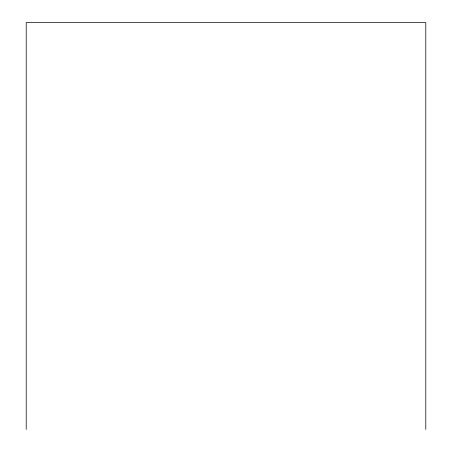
<?xml version="1.0" encoding="UTF-8"?>
<svg xmlns="http://www.w3.org/2000/svg" width="452" height="452" viewBox="0 0 452 452"><rect width="100%" height="100%" fill="white"/><g stroke="black" fill="none" stroke-linecap="round" stroke-linejoin="round"><path stroke-width="0.68" d="M425.79 429.4L425.79 22.6L26.21 22.6L26.21 429.4"/></g></svg>
